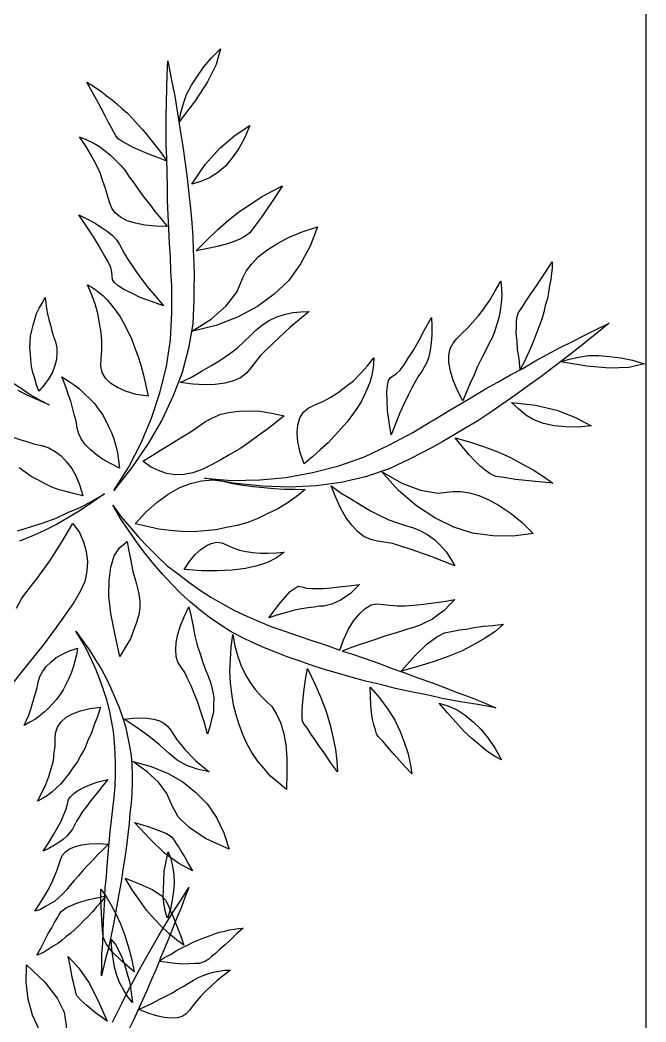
# Model space of a CAD drawing. Header units: millimetres. Extents: x 17 to 218440, y 21 to 53693.
# Drawn here: x 40830.5 to 41007.7, y 8486.2 to 8769.9 of the extents above; entities that cross this region are included whole.
import ezdxf

# ---------------------------------------------------------------- set-up
doc = ezdxf.new("R2010")
doc.units = ezdxf.units.MM
doc.header["$MEASUREMENT"] = 0
doc.layers.add('Plants', color=92, linetype='Continuous')

# ---------------------------------------------------------------- blocks, each defined once
blk = doc.blocks.new('1')
at = {"layer": 'Plants', "linetype": 'Continuous'}
for points in [[(3714.13, 15269.36), (3713.34, 15271.81), (3712.77, 15274.55), (3712.36, 15277.25), (3712.32, 15280.2), (3712.64, 15283.24), (3712.98, 15286.44), (3713.67, 15289.73), (3714.71, 15293.11), (3715.73, 15288.64), (3715.9, 15283.21), (3715.37, 15276.78), (3714.13, 15269.36), (3714.13, 15269.36)], [(3703.13, 15283.11), (3706.38, 15279.16), (3709.64, 15275.21), (3712.58, 15271.32), (3715.53, 15267.43), (3718.35, 15263.73), (3721.13, 15259.87), (3723.67, 15256.4), (3726.18, 15252.76), (3728.56, 15249.32), (3730.79, 15245.91), (3732.86, 15242.53), (3734.77, 15239.19), (3736.71, 15236), (3738.38, 15233.03), (3740.01, 15229.91), (3741.52, 15226.98), (3744.47, 15220.8), (3746.67, 15214.12), (3748.33, 15207.23), (3749.29, 15200.16), (3749.66, 15192.57), (3749.36, 15184.94), (3748.47, 15176.79), (3747.07, 15168.59), (3747.71, 15176.3), (3747.57, 15184.18), (3746.85, 15191.68), (3745.48, 15199.17), (3743.61, 15206.59), (3741.05, 15213.83), (3737.76, 15220.74), (3734.12, 15227.55), (3732.05, 15230.93), (3730.01, 15234.46), (3727.95, 15237.84), (3725.88, 15241.22), (3723.84, 15244.75), (3721.77, 15248.13), (3719.89, 15251.63), (3717.85, 15255.17), (3715.97, 15258.67), (3713.9, 15262.05), (3712.02, 15265.55), (3710.14, 15269.05), (3708.42, 15272.52), (3706.57, 15276.18), (3704.85, 15279.65), (3703.13, 15283.11)], [(3725.61, 15255.5), (3725.61, 15255.5), (3726.36, 15262.21), (3727.8, 15268.28), (3729.9, 15273.56), (3732.29, 15277.97), (3732.66, 15274.29), (3732.57, 15270.71), (3732.22, 15267.52), (3731.6, 15264.54), (3730.53, 15261.82), (3729.22, 15259.48), (3727.48, 15257.4), (3725.61, 15255.5)], [(3716.31, 15257.94), (3713.3, 15257.6), (3710.59, 15257.18), (3708.27, 15257.02), (3706.1, 15256.82), (3704.16, 15256.9), (3702.53, 15256.92), (3701.24, 15257.02), (3700.18, 15257.41), (3699.18, 15258.11), (3698.03, 15258.85), (3696.59, 15259.8), (3694.88, 15260.98), (3692.88, 15262.38), (3690.73, 15263.81), (3688.42, 15265.28), (3685.84, 15266.97), (3687.47, 15266.95), (3689.07, 15266.78), (3690.82, 15266.57), (3692.54, 15266.21), (3694.46, 15265.97), (3696.18, 15265.61), (3698.18, 15265.03), (3700.06, 15264.63), (3702.06, 15264.05), (3704.03, 15263.31), (3706, 15262.56), (3707.97, 15261.82), (3710.06, 15260.89), (3712.16, 15259.96), (3714.25, 15259.03), (3716.31, 15257.94)], [(3735.65, 15239.49), (3735.65, 15239.49), (3736.88, 15243.81), (3738.21, 15247.78), (3739.66, 15251.57), (3741.23, 15255.16), (3743.08, 15258.53), (3744.72, 15261.62), (3746.63, 15264.49), (3748.5, 15267.2), (3747.91, 15261.28), (3747.43, 15256.64), (3746.89, 15253.31), (3746.59, 15251.09), (3746.27, 15250.34), (3745.72, 15249.31), (3744.8, 15248.03), (3743.69, 15246.63), (3742.23, 15245.14), (3740.39, 15243.4), (3738.21, 15241.57), (3735.65, 15239.49)], [(3745.17, 15218.69), (3748.49, 15224.37), (3750.43, 15229.68), (3751.29, 15234.57), (3750.89, 15238.9), (3750.85, 15241.04), (3751.22, 15243.58), (3751.94, 15246.2), (3753.19, 15249.05), (3754.79, 15251.98), (3756.92, 15255.13), (3759.56, 15258.34), (3762.7, 15261.6), (3763.46, 15255.88), (3763.4, 15250.17), (3762.68, 15244.44), (3760.91, 15239.09), (3758.31, 15233.75), (3754.94, 15228.57), (3750.59, 15223.44), (3745.17, 15218.69)], [(3725.16, 15241.7), (3722.23, 15240.19), (3719.36, 15238.99), (3716.75, 15238.23), (3714.36, 15237.75), (3712.22, 15237.71), (3710.34, 15238.11), (3708.88, 15238.91), (3707.48, 15240.02), (3706.14, 15241.44), (3704.65, 15242.9), (3703, 15244.39), (3701.23, 15246.07), (3699.11, 15247.66), (3696.68, 15249.32), (3694.06, 15250.85), (3691.28, 15252.42), (3693.45, 15252.61), (3695.42, 15252.69), (3697.53, 15252.57), (3699.59, 15252.3), (3701.63, 15251.87), (3703.48, 15251.32), (3705.32, 15250.77), (3707.13, 15250.06), (3709.04, 15249.01), (3710.97, 15248.11), (3713.19, 15246.99), (3715.41, 15245.87), (3717.82, 15244.88), (3720.19, 15243.72), (3722.6, 15242.73), (3725.16, 15241.7)], [(3801.73, 15224.24), (3797.3, 15228.17), (3794.05, 15231.52), (3791.99, 15234.29), (3790.89, 15236.47), (3790.69, 15237.47), (3790.45, 15238.93), (3790.07, 15240.71), (3789.79, 15242.62), (3789.37, 15244.85), (3789.03, 15247.44), (3788.79, 15250.14), (3788.41, 15253.17), (3790.55, 15250.75), (3792.51, 15247.85), (3794.26, 15244.71), (3796.03, 15241.35), (3797.62, 15237.51), (3799.12, 15233.33), (3800.42, 15228.9), (3801.73, 15224.24)], [(3810.78, 15235.03), (3811.59, 15237.48), (3812.72, 15240.08), (3814.23, 15242.37), (3816.08, 15244.58), (3818.16, 15246.8), (3820.7, 15248.84), (3823.6, 15250.8), (3826.84, 15252.67), (3825.77, 15250.65), (3824.37, 15248.48), (3822.62, 15246.4), (3820.77, 15244.19), (3818.59, 15241.84), (3816.16, 15239.7), (3813.53, 15237.31), (3810.78, 15235.03)], [(3796.04, 15207.5), (3796.83, 15210.19), (3798.19, 15214.05), (3799.46, 15217.8), (3800.84, 15221.44), (3802.21, 15225.31), (3803.59, 15228.95), (3804.96, 15232.82), (3806.34, 15236.46), (3807.73, 15240.1), (3809.11, 15243.74), (3810.6, 15247.51), (3812.11, 15251.04), (3811.19, 15245.97), (3810.37, 15241.01), (3809.54, 15236.28), (3808.48, 15231.53), (3807.62, 15227.03), (3806.64, 15222.63), (3805.54, 15218.33), (3804.54, 15214.15), (3803.42, 15210.08), (3802.28, 15206.23), (3801.25, 15202.51), (3799.99, 15198.76), (3798.81, 15195.37), (3797.63, 15191.97), (3796.33, 15188.68), (3795.13, 15185.51), (3793.7, 15182.31), (3792.15, 15179.23), (3790.61, 15176.14), (3788.71, 15173.13), (3786.7, 15170.23), (3784.56, 15167.43), (3782.19, 15164.61), (3779.7, 15161.9), (3777.09, 15159.28), (3774.26, 15156.65), (3771.4, 15154.24), (3768.44, 15151.71), (3765.13, 15149.27), (3761.81, 15147.04), (3758.38, 15144.7), (3754.7, 15142.56), (3757.91, 15144.89), (3760.87, 15147.42), (3763.83, 15149.95), (3766.66, 15152.58), (3769.38, 15155.31), (3771.86, 15158.03), (3774.21, 15161.08), (3776.55, 15164.12), (3778.68, 15167.14), (3780.78, 15170.39), (3782.65, 15173.63), (3784.51, 15177.08), (3786.14, 15180.52), (3787.64, 15184.06), (3789.15, 15187.59), (3790.41, 15191.34), (3791.68, 15195.08), (3793.04, 15198.95), (3794.3, 15202.7), (3795.57, 15206.44), (3795.75, 15206.91), (3792.83, 15207.9), (3789.86, 15209.35), (3787.35, 15210.83), (3785.38, 15212.48), (3784, 15214.06), (3782.94, 15215.78), (3782.68, 15217.47), (3782.87, 15219.19), (3783.06, 15220.91), (3783.21, 15223.08), (3783.24, 15225.35), (3783.02, 15227.83), (3782.78, 15230.53), (3782.42, 15233.34), (3782.04, 15236.38), (3781.44, 15239.39), (3782.93, 15237.93), (3784.54, 15236.37), (3785.71, 15234.77), (3786.99, 15233.06), (3787.82, 15231.32), (3788.66, 15229.57), (3789.39, 15227.71), (3789.88, 15226.04), (3790.5, 15224.06), (3791.15, 15221.84), (3791.8, 15219.63), (3792.69, 15217.21), (3793.48, 15214.66), (3794.4, 15212.02), (3795.31, 15209.37), (3796.04, 15207.5)], [(3749.21, 15204.43), (3749.21, 15204.43), (3751.28, 15207.27), (3753.03, 15210.17), (3754.75, 15212.91), (3756.28, 15215.54), (3757.66, 15218.19), (3758.84, 15220.72), (3759.68, 15223.16), (3760.49, 15225.44), (3761.14, 15227.76), (3762.07, 15229.85), (3763.13, 15231.75), (3764.53, 15233.75), (3766.17, 15235.36), (3767.98, 15236.95), (3769.87, 15238.18), (3771.92, 15239.39), (3769.22, 15232.76), (3767.16, 15226.82), (3765.6, 15221.75), (3764.87, 15217.49), (3764.47, 15215.61), (3763.58, 15213.68), (3762.24, 15211.99), (3760.4, 15210.25), (3758.25, 15208.58), (3755.67, 15207.16), (3752.58, 15205.69), (3749.21, 15204.43)], [(3734.78, 15221.36), (3731.23, 15220.8), (3727.87, 15220.36), (3725.23, 15220.26), (3722.75, 15220.13), (3720.84, 15220.37), (3719.43, 15220.67), (3718.56, 15221.18), (3718.06, 15221.93), (3717.44, 15222.88), (3716.51, 15223.9), (3714.95, 15225.04), (3713.08, 15226.25), (3710.78, 15227.72), (3708.15, 15229.25), (3705.06, 15230.88), (3701.54, 15232.77), (3704.02, 15232.9), (3706.46, 15232.87), (3708.72, 15232.73), (3710.79, 15232.46), (3712.67, 15232.06), (3714.36, 15231.54), (3715.67, 15230.78), (3716.82, 15230.04), (3718.1, 15229.12), (3719.57, 15228.32), (3721.47, 15227.27), (3723.53, 15226.18), (3725.91, 15225.03), (3728.59, 15223.81), (3731.47, 15222.71), (3734.78, 15221.36)], [(3806.25, 15215.44), (3806.25, 15215.44), (3809.31, 15218.09), (3812.51, 15220.42), (3815.63, 15222.39), (3818.8, 15223.92), (3821.87, 15225.1), (3824.85, 15226.15), (3827.86, 15226.76), (3830.77, 15227.24), (3828.78, 15225.36), (3826.99, 15223.73), (3825.3, 15222.22), (3823.82, 15220.95), (3822.55, 15219.93), (3821.5, 15218.93), (3820.66, 15218.18), (3820.25, 15217.69), (3819.49, 15217.28), (3818.38, 15216.95), (3816.95, 15216.49), (3815.39, 15216.12), (3813.48, 15215.84), (3811.23, 15215.65), (3808.85, 15215.55), (3806.25, 15215.44)], [(3743.01, 15196.74), (3739.83, 15195.61), (3736.75, 15194.95), (3734.27, 15194.82), (3732.01, 15194.97), (3730.01, 15195.55), (3728.42, 15196.54), (3727.24, 15197.93), (3726.32, 15199.76), (3725.34, 15202.09), (3724.17, 15204.3), (3722.8, 15206.39), (3721.13, 15208.54), (3719.46, 15210.69), (3717.44, 15212.75), (3715.23, 15214.68), (3712.99, 15216.46), (3714.78, 15216.41), (3716.37, 15216.24), (3718.25, 15215.84), (3719.94, 15215.33), (3721.76, 15214.62), (3723.69, 15213.72), (3725.47, 15212.86), (3727.34, 15211.64), (3729.34, 15210.24), (3731.18, 15208.88), (3733.11, 15207.16), (3735.03, 15205.45), (3737.09, 15203.55), (3739.07, 15201.33), (3741.06, 15199.12), (3743.01, 15196.74)], [(3786.61, 15186.8), (3782.24, 15190.06), (3779.15, 15192.85), (3777.7, 15195.11), (3777.91, 15196.61), (3778.18, 15197.42), (3778.29, 15198.8), (3778.28, 15200.27), (3778.34, 15202.09), (3778.15, 15204.35), (3777.83, 15206.71), (3777.59, 15209.41), (3777.21, 15212.44), (3779.82, 15209.83), (3781.66, 15207.04), (3782.78, 15204.64), (3783.32, 15202.3), (3783.32, 15201.05), (3783.56, 15199.6), (3783.82, 15197.92), (3784.1, 15196.01), (3784.5, 15194), (3785.15, 15191.79), (3785.82, 15189.35), (3786.61, 15186.8)], [(3800.99, 15197.72), (3800.99, 15197.72), (3805.13, 15199.67), (3809.17, 15201.5), (3813.13, 15202.98), (3817.01, 15204.11), (3820.68, 15205), (3823.92, 15205.63), (3827.17, 15206.03), (3830.23, 15206.18), (3827.56, 15204.24), (3825.2, 15202.67), (3823.06, 15201.12), (3821.13, 15199.82), (3819.63, 15198.78), (3818.24, 15197.86), (3817.27, 15197.21), (3816.53, 15196.58), (3815.87, 15196.29), (3814.75, 15196.19), (3813.27, 15196.18), (3811.45, 15196.25), (3809.38, 15196.52), (3806.86, 15196.75), (3804.1, 15197.19), (3800.99, 15197.72)], [(3705.51, 15164.83), (3702.07, 15170.44), (3698.29, 15174.65), (3694.39, 15177.71), (3690.38, 15179.41), (3688.48, 15180.38), (3686.42, 15181.9), (3684.43, 15183.77), (3682.52, 15186.22), (3680.68, 15189.01), (3678.91, 15192.37), (3677.33, 15196.21), (3675.93, 15200.52), (3681.33, 15198.49), (3686.34, 15195.75), (3691.06, 15192.41), (3694.94, 15188.32), (3698.43, 15183.52), (3701.4, 15178.1), (3703.88, 15171.84), (3705.51, 15164.83)], [(3719.98, 15161.67), (3719.98, 15161.67), (3718.46, 15164.83), (3716.73, 15167.74), (3715.12, 15170.56), (3713.53, 15173.14), (3711.84, 15175.61), (3710.17, 15177.85), (3708.41, 15179.74), (3706.78, 15181.52), (3705.04, 15183.19), (3703.63, 15185), (3702.45, 15186.82), (3701.35, 15189), (3700.71, 15191.21), (3700.16, 15193.55), (3699.96, 15195.81), (3699.87, 15198.18), (3704.44, 15192.68), (3708.7, 15188.05), (3712.44, 15184.29), (3715.85, 15181.64), (3717.32, 15180.4), (3718.61, 15178.7), (3719.46, 15176.73), (3720.13, 15174.29), (3720.59, 15171.6), (3720.62, 15168.65), (3720.47, 15165.23), (3719.98, 15161.67)], [(3760.05, 15148.93), (3756.72, 15151.94), (3753.83, 15155.2), (3751.62, 15158.3), (3749.75, 15161.55), (3748.57, 15164.62), (3747.85, 15167.74), (3747.57, 15170.9), (3747.89, 15173.76), (3748.55, 15176.55), (3749.09, 15179.43), (3749.41, 15182.3), (3749.71, 15185.39), (3750.03, 15188.26), (3750.22, 15191.23), (3750.19, 15194.18), (3750.28, 15197.03), (3752.32, 15194.48), (3754.13, 15191.91), (3755.72, 15189.33), (3757.11, 15186.5), (3758.49, 15183.66), (3759.65, 15180.81), (3760.48, 15177.82), (3761.08, 15174.8), (3761.69, 15171.79), (3761.96, 15168.64), (3762.24, 15165.48), (3762.19, 15162.18), (3761.91, 15158.86), (3761.51, 15155.65), (3760.78, 15152.29), (3760.05, 15148.93)], [(3682.67, 15166.24), (3682.67, 15166.24), (3679.45, 15169.37), (3676.57, 15172.41), (3673.92, 15175.47), (3671.49, 15178.55), (3669.39, 15181.77), (3667.43, 15184.67), (3665.81, 15187.71), (3664.3, 15190.64), (3669.25, 15187.33), (3673.11, 15184.71), (3675.79, 15182.67), (3677.6, 15181.36), (3678.11, 15180.72), (3678.77, 15179.75), (3679.46, 15178.34), (3680.17, 15176.7), (3680.8, 15174.71), (3681.47, 15172.27), (3682.05, 15169.48), (3682.67, 15166.24)], [(3742.26, 15151.13), (3742.26, 15151.13), (3740.67, 15153.71), (3739.1, 15156.07), (3737.76, 15158.45), (3736.31, 15160.71), (3734.98, 15162.87), (3733.66, 15165.02), (3732.36, 15166.95), (3731.05, 15168.88), (3729.97, 15170.83), (3728.98, 15173.13), (3728.43, 15175.47), (3728.07, 15178.28), (3728.04, 15181.23), (3728.11, 15184.3), (3728.62, 15187.64), (3729.45, 15191.12), (3731.36, 15188.67), (3733.4, 15186.12), (3735.22, 15183.56), (3737.03, 15180.99), (3738.73, 15178.53), (3740.33, 15175.71), (3741.92, 15173.13), (3743.29, 15170.52), (3744.65, 15167.92), (3745.56, 15165.27), (3746.01, 15162.81), (3746.12, 15160.21), (3745.76, 15157.79), (3744.94, 15155.56), (3743.88, 15153.31), (3742.26, 15151.13)], [(3772.92, 15162.78), (3770.63, 15164.28), (3768.67, 15165.93), (3767.29, 15167.51), (3766.25, 15169.01), (3765.55, 15170.43), (3765.19, 15171.98), (3765.4, 15173.48), (3766.06, 15175.01), (3766.83, 15176.67), (3767.47, 15178.43), (3767.86, 15180.39), (3768.16, 15182.24), (3768.31, 15184.41), (3768.35, 15186.46), (3768.26, 15188.83), (3768.06, 15191.09), (3769.61, 15188.95), (3770.98, 15186.35), (3771.91, 15183.47), (3772.66, 15180.13), (3773.09, 15176.42), (3773.35, 15172.24), (3773.29, 15167.7), (3772.92, 15162.78)], [(3791.37, 15176.55), (3791.37, 15176.55), (3794.61, 15177.17), (3797.6, 15178), (3800.25, 15178.91), (3802.75, 15180.15), (3804.9, 15181.48), (3806.94, 15182.9), (3808.62, 15184.41), (3810.19, 15186.03), (3811.75, 15187.64), (3813.9, 15188.97), (3816.3, 15190.08), (3819.07, 15190.89), (3822.54, 15191.54), (3826.37, 15191.87), (3830.57, 15191.9), (3835.24, 15191.74), (3833.28, 15189.41), (3831.43, 15187.21), (3829.21, 15185.31), (3827.1, 15183.53), (3824.74, 15181.96), (3822.25, 15180.5), (3819.63, 15179.36), (3816.88, 15178.32), (3814.11, 15177.51), (3811.22, 15176.81), (3808.08, 15176.3), (3805.05, 15175.93), (3801.77, 15175.75), (3798.35, 15175.91), (3794.93, 15176.06), (3791.37, 15176.55)], [(3663.82, 15164.93), (3663.82, 15164.93), (3658.26, 15168.76), (3653.59, 15172.9), (3649.91, 15177.23), (3647.16, 15181.42), (3650.58, 15180.01), (3653.69, 15178.24), (3656.34, 15176.43), (3658.67, 15174.48), (3660.57, 15172.26), (3662.02, 15170), (3663.03, 15167.48), (3663.82, 15164.93)], [(3067.92, 15155.76), (3070.13, 15154.88), (3073.07, 15153.55), (3075.95, 15152.33), (3078.9, 15151), (3081.84, 15149.68), (3084.78, 15148.35), (3087.62, 15146.95)], [(3085.11, 15142.51), (3082.28, 15143.91), (3079.44, 15145.31), (3076.36, 15146.85), (3073.39, 15148.47), (3070.24, 15150.12), (3067.2, 15151.84), (3063.92, 15153.71), (3060.63, 15155.58), (3057.28, 15157.56), (3053.86, 15159.65), (3050.48, 15161.92), (3046.99, 15164.11), (3049.8, 15163), (3052.72, 15161.96), (3055.6, 15160.74), (3058.41, 15159.63), (3061.39, 15158.47), (3064.27, 15157.25), (3067.14, 15156.03), (3067.74, 15155.8), (3066.86, 15157.21), (3065.95, 15158.91), (3064.93, 15160.54), (3064.09, 15162.13), (3063.36, 15163.78), (3062.51, 15165.37), (3061.85, 15166.91), (3061.25, 15168.35), (3060.7, 15169.97), (3060.1, 15171.4), (3059.68, 15172.8), (3059.36, 15174.27), (3059.01, 15175.56), (3058.77, 15176.91), (3058.59, 15178.16), (3058.52, 15179.48), (3060.14, 15177.62), (3061.79, 15175.94), (3063.2, 15174.4), (3064.44, 15172.91), (3065.65, 15171.71), (3066.5, 15170.58), (3067.33, 15169.74), (3067.87, 15168.87), (3068.17, 15168.15), (3068.5, 15167.15), (3068.57, 15165.83), (3068.66, 15164.23), (3068.72, 15162.45), (3068.51, 15160.36), (3068.27, 15158.1), (3067.92, 15155.76)], [(3081.53, 15149.93), (3080.59, 15151.91), (3079.72, 15153.79), (3078.68, 15155.7), (3077.88, 15157.46), (3076.9, 15159.27), (3075.88, 15160.89), (3075.04, 15162.48), (3074.09, 15164), (3073.21, 15165.41), (3072.5, 15166.78), (3071.9, 15168.22), (3071.31, 15169.66), (3070.99, 15171.12), (3070.68, 15172.59), (3070.41, 15174.23), (3070.42, 15175.9), (3071.93, 15173.97), (3073.37, 15172.16), (3074.91, 15170.41), (3076.33, 15168.87), (3077.78, 15167.52), (3079.16, 15166.27), (3080.59, 15165.2), (3081.77, 15164.27), (3082.77, 15163.39), (3083.52, 15162.2), (3083.94, 15160.8), (3083.99, 15159.02), (3083.83, 15157.11), (3083.34, 15154.99), (3082.6, 15152.57), (3081.53, 15149.93)], [(3827.3, 15148.23), (3828.73, 15153.49), (3830.75, 15158.26), (3833.12, 15162.43), (3836.09, 15166.13), (3839.29, 15169.3), (3843.2, 15171.91), (3847.52, 15174.02), (3852.18, 15175.53), (3849.25, 15169.02), (3846.12, 15164.31), (3843.01, 15161.06), (3839.65, 15159.32), (3836.35, 15157.87), (3833.15, 15155.52), (3830.22, 15152.29), (3827.3, 15148.23)], [(3646.19, 15161.35), (3643.65, 15161.81), (3640.97, 15162.59), (3638.39, 15163.5), (3635.78, 15164.86), (3633.24, 15166.57), (3630.59, 15168.38), (3628.01, 15170.54), (3625.52, 15173.05), (3629.94, 15171.85), (3634.81, 15169.44), (3640.23, 15165.93), (3646.19, 15161.35), (3646.19, 15161.35)], [(3783.48, 15164.16), (3783.48, 15164.16), (3786.27, 15164.74), (3789.06, 15165.33), (3791.74, 15165.79), (3794.41, 15166.48), (3796.83, 15167.37), (3799.27, 15168.04), (3801.36, 15168.79), (3803.33, 15169.64), (3805.19, 15170.37), (3807.2, 15170.78), (3809.21, 15171.18), (3811.26, 15171.13), (3813.31, 15171.08), (3815.4, 15170.58), (3817.49, 15170.09), (3819.59, 15169.36), (3816.37, 15168.51), (3813.5, 15167.58), (3810.63, 15166.65), (3808.21, 15165.75), (3805.91, 15164.76), (3803.84, 15163.78), (3802.1, 15162.95), (3800.6, 15161.91), (3799.2, 15160.99), (3797.54, 15160.5), (3795.61, 15160.45), (3793.57, 15160.5), (3791.25, 15160.98), (3788.8, 15161.78), (3786.32, 15162.82), (3783.48, 15164.16)], [(3815.36, 15145.84), (3815, 15148.26), (3814.95, 15150.44), (3815.01, 15152.36), (3815.35, 15154.22), (3815.82, 15155.81), (3816.5, 15157.07), (3817.3, 15158.07), (3818.3, 15158.91), (3821.02, 15160.66), (3823.87, 15162.97), (3826.99, 15166.05), (3830.22, 15169.86), (3829.49, 15166.5), (3828.45, 15163.56), (3826.92, 15160.85), (3825.08, 15158.55), (3822.55, 15155.82), (3820.15, 15152.83), (3817.78, 15149.47), (3815.36, 15145.84)], [(3628.87, 15158.13), (3633.89, 15159.13), (3638.92, 15160.14), (3643.73, 15160.9), (3648.55, 15161.67), (3653.14, 15162.41), (3657.86, 15163.05), (3662.12, 15163.65), (3666.5, 15164.14), (3670.66, 15164.62), (3674.72, 15164.98), (3678.68, 15165.21), (3682.53, 15165.32), (3686.26, 15165.53), (3689.66, 15165.6), (3693.18, 15165.57), (3696.48, 15165.52), (3703.32, 15165.21), (3710.24, 15164), (3717.1, 15162.21), (3723.79, 15159.73), (3730.66, 15156.47), (3737.24, 15152.62), (3744.01, 15147.98), (3750.59, 15142.88), (3744.09, 15147.08), (3737.07, 15150.67), (3730.12, 15153.58), (3722.87, 15155.9), (3715.44, 15157.75), (3707.85, 15158.9), (3700.21, 15159.26), (3692.48, 15159.26), (3688.53, 15159.03), (3684.45, 15158.9), (3680.5, 15158.67), (3676.54, 15158.44), (3672.47, 15158.31), (3668.51, 15158.07), (3664.54, 15158.07), (3660.46, 15157.94), (3656.49, 15157.93), (3652.53, 15157.7), (3648.56, 15157.69), (3644.58, 15157.68), (3640.71, 15157.8), (3636.61, 15157.9), (3632.74, 15158.01), (3628.87, 15158.13)], [(3844.63, 15148.76), (3845.76, 15152.61), (3846.88, 15155.65), (3847.75, 15157.75), (3848.51, 15159.1), (3849.01, 15159.52), (3849.77, 15160.06), (3850.71, 15160.62), (3851.81, 15161.38), (3853.09, 15162.15), (3854.63, 15163.05), (3856.43, 15164.07), (3858.32, 15165.18), (3856.19, 15161.31), (3853.26, 15157.26), (3849.34, 15153.19), (3844.63, 15148.76)], [(3860.4, 15146.11), (3862.02, 15150.38), (3863.57, 15153.74), (3865.21, 15156.19), (3866.62, 15157.53), (3867.48, 15157.99), (3868.52, 15158.46), (3869.74, 15158.96), (3871.3, 15159.68), (3872.96, 15160.31), (3874.88, 15161.07), (3877.06, 15161.94), (3879.34, 15162.74), (3877.84, 15160.66), (3876.07, 15158.47), (3874.11, 15156.43), (3871.89, 15154.28), (3869.38, 15152.18), (3866.6, 15150.15), (3863.64, 15148.1), (3860.4, 15146.11)], [(3036.91, 15158.26), (3038.85, 15159.02), (3041, 15159.46), (3043.32, 15159.85), (3045.66, 15159.96), (3048.04, 15159.79), (3050.55, 15159.39), (3053.13, 15158.89), (3055.73, 15158.11), (3054.01, 15157.48), (3051.97, 15157.12), (3049.87, 15156.86), (3047.57, 15156.92), (3045.08, 15157.03), (3042.42, 15157.18), (3039.67, 15157.72), (3036.91, 15158.26)], [(3657.28, 15157.89), (3656.17, 15155.06), (3655.26, 15152.49), (3654.31, 15150.36), (3653.46, 15148.35), (3652.47, 15146.68), (3651.69, 15145.25), (3650.99, 15144.16), (3650.15, 15143.41), (3649.06, 15142.86), (3647.87, 15142.19), (3646.35, 15141.37), (3644.5, 15140.41), (3642.33, 15139.32), (3640.05, 15138.09), (3637.67, 15136.75), (3634.96, 15135.26), (3635.74, 15136.7), (3636.65, 15138.02), (3637.66, 15139.48), (3638.79, 15140.82), (3639.9, 15142.4), (3641.03, 15143.75), (3642.49, 15145.24), (3643.73, 15146.71), (3645.19, 15148.2), (3646.77, 15149.58), (3648.35, 15150.97), (3649.93, 15152.36), (3651.74, 15153.77), (3653.55, 15155.18), (3655.35, 15156.58), (3657.28, 15157.89)], [(3675.78, 15158.03), (3675.73, 15154.73), (3675.43, 15151.64), (3674.87, 15148.98), (3674.17, 15146.64), (3673.2, 15144.74), (3671.96, 15143.27), (3670.57, 15142.35), (3668.93, 15141.64), (3667.04, 15141.14), (3665.05, 15140.51), (3662.96, 15139.76), (3660.64, 15138.99), (3658.24, 15137.87), (3655.63, 15136.51), (3653.05, 15134.92), (3650.36, 15133.2), (3651.21, 15135.21), (3652.07, 15136.99), (3653.16, 15138.79), (3654.38, 15140.48), (3655.71, 15142.08), (3657.07, 15143.45), (3658.43, 15144.81), (3659.91, 15146.08), (3661.73, 15147.26), (3663.44, 15148.54), (3665.47, 15149.97), (3667.51, 15151.4), (3669.52, 15153.05), (3671.65, 15154.6), (3673.67, 15156.25), (3675.78, 15158.03)], [(3698.25, 15156.93), (3697.07, 15153.53), (3695.88, 15150.36), (3694.72, 15147.99), (3693.67, 15145.74), (3692.56, 15144.16), (3691.63, 15143.06), (3690.77, 15142.53), (3689.87, 15142.45), (3688.74, 15142.35), (3687.41, 15142.01), (3685.66, 15141.18), (3683.71, 15140.1), (3681.33, 15138.75), (3678.75, 15137.16), (3675.85, 15135.21), (3672.52, 15132.99), (3673.58, 15135.24), (3674.75, 15137.38), (3675.95, 15139.3), (3677.16, 15141), (3678.39, 15142.47), (3679.65, 15143.72), (3680.94, 15144.51), (3682.13, 15145.18), (3683.55, 15145.88), (3684.94, 15146.79), (3686.77, 15147.97), (3688.7, 15149.28), (3690.84, 15150.83), (3693.18, 15152.62), (3695.5, 15154.64), (3698.25, 15156.93)], [(3723.85, 15152.58), (3723.34, 15149.24), (3722.47, 15146.21), (3721.42, 15143.96), (3720.23, 15142.04), (3718.77, 15140.55), (3717.14, 15139.62), (3715.36, 15139.23), (3713.31, 15139.28), (3710.79, 15139.51), (3708.29, 15139.52), (3705.81, 15139.31), (3703.13, 15138.84), (3700.44, 15138.38), (3697.68, 15137.57), (3694.93, 15136.54), (3692.3, 15135.4), (3693.19, 15136.95), (3694.09, 15138.28), (3695.33, 15139.75), (3696.58, 15141), (3698.06, 15142.26), (3699.76, 15143.55), (3701.37, 15144.71), (3703.32, 15145.79), (3705.49, 15146.89), (3707.56, 15147.86), (3709.98, 15148.76), (3712.4, 15149.65), (3715.05, 15150.56), (3717.94, 15151.27), (3720.83, 15151.98), (3723.85, 15152.58)], [(3765.02, 15146.64), (3765.02, 15146.64), (3767.26, 15147.07), (3769.49, 15147.49), (3771.5, 15147.89), (3773.51, 15148.29), (3775.4, 15148.8), (3777.06, 15149.29), (3778.62, 15149.65), (3779.95, 15149.99), (3781.85, 15150.27), (3783.68, 15150.21), (3785.75, 15149.93), (3787.96, 15149.33), (3790.19, 15148.5), (3792.54, 15147.57), (3795.05, 15146.09), (3797.57, 15144.61), (3791.11, 15143.13), (3785.41, 15142.07), (3780.35, 15141.51), (3776.03, 15141.59), (3772.24, 15142.05), (3769.09, 15143.02), (3766.8, 15144.53), (3765.02, 15146.64)], [(3070.84, 15148.68), (3067.89, 15145.18), (3065.33, 15142.52), (3062.97, 15140.74), (3061.21, 15139.94), (3060.24, 15139.79), (3059.1, 15139.68), (3057.79, 15139.61), (3056.08, 15139.45), (3054.3, 15139.4), (3052.24, 15139.31), (3049.89, 15139.2), (3047.48, 15139.2), (3049.58, 15140.67), (3051.97, 15142.16), (3054.49, 15143.44), (3057.3, 15144.74), (3060.35, 15145.9), (3063.65, 15146.9), (3067.12, 15147.87), (3070.84, 15148.68)], [(3865.48, 15140.38), (3863.1, 15140.48), (3859.88, 15140.77), (3856.77, 15140.98), (3853.55, 15141.26), (3850.33, 15141.55), (3847.11, 15141.84), (3843.98, 15142.22), (3840.66, 15142.59), (3837.52, 15142.98), (3834.3, 15143.26), (3831.1, 15143.37), (3828.01, 15143.39), (3824.93, 15143.24), (3821.85, 15143.09), (3818.79, 15142.75), (3815.75, 15142.24), (3812.81, 15141.65), (3809.89, 15140.87), (3806.99, 15139.92), (3804.09, 15138.97), (3801.21, 15137.83), (3798.53, 15136.54), (3795.66, 15135.23), (3793, 15133.75), (3790.36, 15132.1), (3793.06, 15134.03), (3795.77, 15135.97), (3798.41, 15137.62), (3801.05, 15139.27), (3803.89, 15140.77), (3806.57, 15142.06), (3809.35, 15143.27), (3812.06, 15144.39), (3814.78, 15145.32), (3817.42, 15146.16), (3820.18, 15146.73), (3822.94, 15147.3), (3825.62, 15147.78), (3828.23, 15147.97), (3830.95, 15148.09), (3833.59, 15148.1), (3836.25, 15147.94), (3839.09, 15147.79), (3841.95, 15147.46), (3844.89, 15147.24), (3848.02, 15146.85), (3851.16, 15146.47), (3854.58, 15146.02), (3857.92, 15145.47), (3861.43, 15144.94), (3864.87, 15144.32), (3868.59, 15143.63), (3872.3, 15142.94), (3876.12, 15142.18), (3880.04, 15141.33), (3883.97, 15140.3), (3887.99, 15139.37), (3884.97, 15139.5), (3881.87, 15139.53), (3878.75, 15139.73), (3875.73, 15139.86), (3872.54, 15139.96), (3869.42, 15140.17), (3866.3, 15140.38), (3865.66, 15140.4), (3866.96, 15139.36), (3868.37, 15138.05), (3869.87, 15136.85), (3871.19, 15135.63), (3872.42, 15134.31), (3873.74, 15133.09), (3874.88, 15131.84), (3875.92, 15130.68), (3876.97, 15129.34), (3878.01, 15128.18), (3878.87, 15127), (3879.64, 15125.72), (3880.4, 15124.62), (3881.08, 15123.41), (3881.66, 15122.29), (3882.15, 15121.07), (3880.02, 15122.3), (3877.9, 15123.34), (3876.06, 15124.32), (3874.41, 15125.33), (3872.87, 15126.07), (3871.69, 15126.85), (3870.63, 15127.37), (3869.83, 15128.02), (3869.31, 15128.6), (3868.68, 15129.44), (3868.18, 15130.66), (3867.56, 15132.14), (3866.93, 15133.8), (3866.43, 15135.84), (3865.92, 15138.06), (3865.48, 15140.38)], [(3895.58, 15148.21), (3894, 15146.86), (3892.12, 15145.74), (3890.06, 15144.61), (3887.88, 15143.73), (3885.58, 15143.12), (3883.08, 15142.66), (3880.48, 15142.29), (3877.76, 15142.17), (3879.18, 15143.33), (3880.98, 15144.34), (3882.88, 15145.28), (3885.08, 15145.98), (3887.46, 15146.69), (3890.02, 15147.42), (3892.8, 15147.82), (3895.58, 15148.21)], [(3744.2, 15144.48), (3742.94, 15141.99), (3741.67, 15139.72), (3740.35, 15137.9), (3738.91, 15136.18), (3737.55, 15134.81), (3735.95, 15133.65), (3734.53, 15132.96), (3732.87, 15132.47), (3730.97, 15132.19), (3729.08, 15131.69), (3727.19, 15131.18), (3725.31, 15130.68), (3723.54, 15130.07), (3721.78, 15129.46), (3720.02, 15128.85), (3718.38, 15128.14), (3719.47, 15129.94), (3720.68, 15131.63), (3721.79, 15133.21), (3723.25, 15134.7), (3724.61, 15136.07), (3725.97, 15137.43), (3727.47, 15138.47), (3729.07, 15139.64), (3730.69, 15140.57), (3732.43, 15141.41), (3734.18, 15142.24), (3735.94, 15142.85), (3737.93, 15143.48), (3739.94, 15143.88), (3742.07, 15144.18), (3744.2, 15144.48)], [(3850.71, 15141.41), (3852.25, 15139.85), (3853.68, 15138.36), (3855.3, 15136.9), (3856.64, 15135.5), (3858.15, 15134.12), (3859.65, 15132.91), (3860.97, 15131.69), (3862.36, 15130.57), (3863.66, 15129.53), (3864.78, 15128.47), (3865.81, 15127.3), (3866.85, 15126.14), (3867.63, 15124.86), (3868.4, 15123.58), (3869.2, 15122.12), (3869.74, 15120.54), (3867.68, 15121.86), (3865.73, 15123.11), (3863.69, 15124.25), (3861.85, 15125.23), (3860.03, 15126.04), (3858.32, 15126.76), (3856.62, 15127.3), (3855.2, 15127.79), (3853.96, 15128.29), (3852.86, 15129.17), (3852.01, 15130.35), (3851.37, 15132.01), (3850.89, 15133.87), (3850.66, 15136.03), (3850.56, 15138.57), (3850.71, 15141.41)], [(3084.85, 15140.99), (3082.52, 15137.72), (3080.46, 15135.23), (3078.95, 15133.53), (3077.79, 15132.5), (3077.18, 15132.27), (3076.28, 15132.01), (3075.21, 15131.79), (3073.92, 15131.44), (3072.46, 15131.13), (3070.71, 15130.79), (3068.67, 15130.42), (3066.53, 15129.98), (3069.81, 15132.94), (3073.91, 15135.81), (3078.95, 15138.36), (3084.85, 15140.99)], [(3761.95, 15115.6), (3760.83, 15119.25), (3759.72, 15122.9), (3758.38, 15126.53), (3756.83, 15129.91), (3755.27, 15133.52), (3753.5, 15136.89), (3751.5, 15140.24), (3753.85, 15136.81), (3756.19, 15133.38), (3758.19, 15130.03), (3760.18, 15126.69), (3761.97, 15123.09), (3763.52, 15119.71), (3764.96, 15116.2)], [(3811.9, 15139.09), (3811.9, 15139.09), (3814.54, 15138.29), (3816.92, 15137.36), (3819.2, 15136.52), (3821.39, 15135.57), (3823.59, 15134.63), (3825.53, 15133.56), (3827.46, 15132.5), (3829.14, 15131.32), (3830.72, 15130.22), (3832.21, 15129.01), (3833.61, 15127.89), (3834.85, 15126.57), (3835.98, 15125.33), (3836.94, 15124.07), (3837.82, 15122.7), (3838.51, 15121.32), (3836.2, 15122.53), (3833.8, 15123.63), (3831.52, 15124.48), (3829.27, 15125.14), (3827.01, 15125.81), (3824.89, 15126.03), (3822.95, 15126.27), (3821.13, 15126.26), (3819.29, 15126.42), (3817.6, 15126.96), (3816.12, 15127.99), (3814.78, 15129.39), (3813.77, 15131.19), (3812.97, 15133.47), (3812.32, 15136.13), (3811.9, 15139.09)], [(3832.44, 15141.15), (3832.44, 15141.15), (3834.53, 15139.46), (3836.53, 15137.86), (3838.33, 15136.42), (3840, 15135.23), (3841.5, 15134.03), (3843.06, 15133.11), (3844.23, 15132.33), (3845.39, 15131.72), (3846.45, 15131.2), (3847.45, 15130.4), (3848.45, 15129.6), (3849.38, 15128.52), (3850.24, 15127.34), (3851.02, 15126.06), (3851.91, 15124.51), (3852.73, 15122.87), (3850.28, 15124.52), (3847.94, 15125.9), (3845.9, 15127.05), (3844.07, 15128.03), (3842.35, 15128.75), (3841.01, 15129.33), (3839.79, 15129.66), (3838.95, 15129.84), (3838.11, 15130.02), (3837.31, 15130.66), (3836.4, 15131.56), (3835.54, 15132.74), (3834.72, 15134.39), (3833.79, 15136.29), (3833.09, 15138.49), (3832.44, 15141.15)], [(3101.4, 15135.79), (3098.32, 15131.3), (3094.83, 15127.46), (3091.22, 15124.29), (3087.21, 15121.78), (3083.14, 15119.84), (3078.59, 15118.66), (3073.82, 15118.09), (3068.92, 15118.19), (3073.83, 15123.38), (3078.33, 15126.8), (3082.33, 15128.85), (3086.08, 15129.38), (3089.67, 15129.67), (3093.47, 15130.83), (3097.3, 15132.92), (3101.4, 15135.79)], [(3752.03, 15134.15), (3752.03, 15134.15), (3751.55, 15131.84), (3750.95, 15129.63), (3750.35, 15127.42), (3749.63, 15125.31), (3748.56, 15123.28), (3747.59, 15121.38), (3746.62, 15119.48), (3745.4, 15117.78), (3744.19, 15116.09)], [(3735.58, 15114.54), (3736.2, 15116.52), (3736.82, 15118.51), (3737.44, 15120.49), (3737.84, 15122.46), (3738.46, 15124.44), (3739.55, 15126.24), (3740.77, 15127.94), (3742.45, 15129.45), (3744.36, 15130.98), (3746.64, 15132.2), (3749.16, 15133.22), (3752.03, 15134.15)], [(3759.89, 15131.32), (3762.46, 15133.13), (3765.08, 15134.27), (3767.85, 15135.08), (3770.66, 15135.44), (3773.4, 15135.22), (3776.29, 15134.68), (3779.13, 15133.34), (3782.24, 15131.57), (3788.05, 15127.53), (3793.99, 15123.17), (3799.86, 15118.46), (3805.84, 15113.65)], [(3783.89, 15115.36), (3781.27, 15116.72), (3779.21, 15118.24), (3775.18, 15121.41), (3770.46, 15124.75), (3765.29, 15128.04), (3759.89, 15131.32)], [(3795.22, 15132.63), (3795.22, 15132.63), (3797.08, 15132.28), (3798.86, 15131.84), (3800.63, 15131.4), (3802.33, 15130.85), (3803.97, 15130.03), (3805.51, 15129.29), (3807.04, 15128.55), (3808.42, 15127.6), (3809.8, 15126.66), (3811.02, 15125.52), (3812.13, 15124.46), (3813.27, 15123.22), (3814.41, 15121.97), (3815.38, 15120.53), (3816.18, 15119.07), (3817.08, 15117.53), (3815.64, 15118.19), (3814.2, 15118.86), (3812.78, 15119.34), (3811.18, 15119.8), (3809.59, 15120.26), (3807.99, 15120.73), (3806.39, 15121.19), (3804.81, 15121.47), (3803.21, 15121.94), (3801.76, 15122.78), (3800.38, 15123.72), (3799.14, 15125.04), (3797.89, 15126.55), (3796.87, 15128.35), (3796.01, 15130.35), (3795.22, 15132.63)], [(3719.94, 15114.14), (3721.58, 15116.62), (3723.37, 15119.22), (3724.9, 15121.84), (3726.32, 15124.62), (3724.99, 15121.57), (3723.66, 15118.53), (3722.24, 15115.76)], [(3722.42, 15121.68), (3722.42, 15121.68), (3720.65, 15121.02), (3718.89, 15120.49), (3717.14, 15119.96), (3715.4, 15119.56), (3713.58, 15119.42), (3711.87, 15119.28), (3710.17, 15119.13), (3708.51, 15119.23), (3706.84, 15119.33), (3705.21, 15119.69), (3703.71, 15120.03), (3702.1, 15120.52), (3700.48, 15121), (3698.91, 15121.74), (3697.47, 15122.59), (3695.92, 15123.45), (3697.49, 15123.62), (3699.06, 15123.79), (3700.53, 15124.1), (3702.14, 15124.52), (3703.75, 15124.94), (3705.36, 15125.36), (3706.97, 15125.78), (3708.47, 15126.34), (3710.08, 15126.77), (3711.76, 15126.79), (3713.43, 15126.68), (3715.17, 15126.18), (3717.02, 15125.53), (3718.81, 15124.51), (3720.57, 15123.23), (3722.42, 15121.68)]]:
    blk.add_lwpolyline(points, dxfattribs=at)

msp = doc.modelspace()

# ---------------------------------------------------------------- linework, layer by layer
msp.add_lwpolyline([(41007.71, 18338.99), (41007.71, 7776.37), (40707.71, 7776.37), (40707.71, 18338.99)], close=True)

# ---------------------------------------------------------------- block references
at = {"rotation": 270}
for p in [(25714.19, 12387.24), (25714.19, 11571.24)]:
    msp.add_blockref('1', p, dxfattribs=at)

doc.saveas('drawing.dxf')
